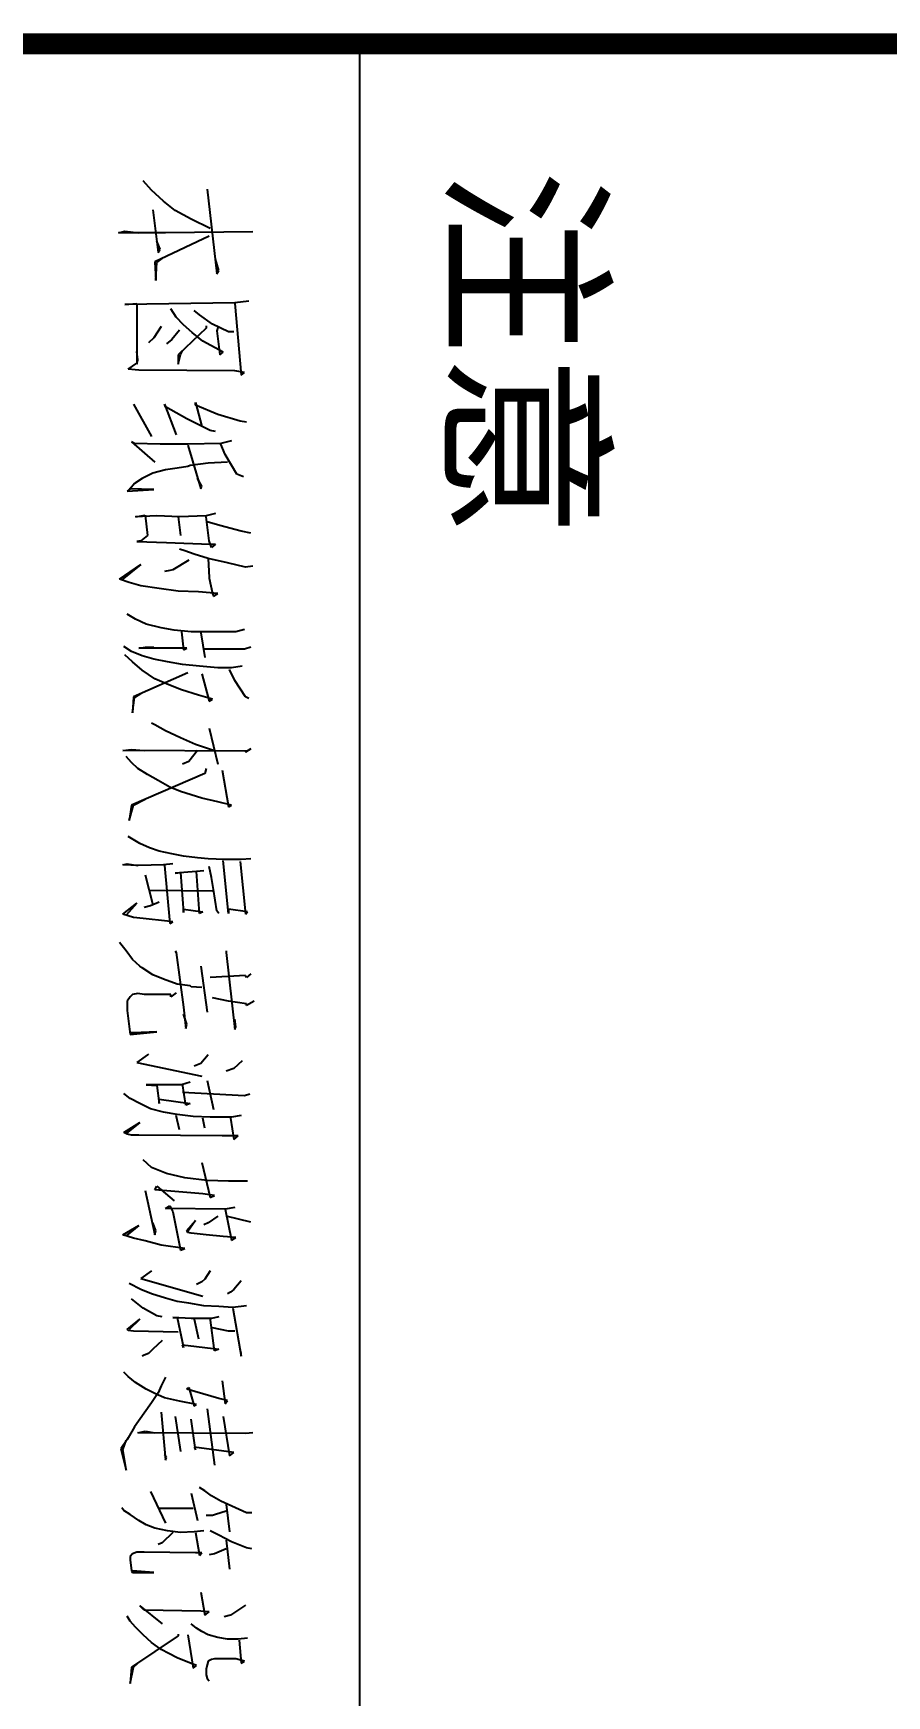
# Model space of a CAD drawing. Extents: x 2506385 to 2810062, y -487803 to -193521.
# Drawn here: x 2664653 to 2666670, y -445943 to -442014 of the extents above; entities that cross this region are included whole.
import ezdxf

# ---------------------------------------------------------------- set-up
doc = ezdxf.new("R2010")
doc.units = 0
doc.header["$LTSCALE"] = 1000
doc.header["$MEASUREMENT"] = 0
doc.layers.add('PUB_TITLE', color=4, linetype='Continuous')
doc.styles.add('图签2', font='simhei.ttf', dxfattribs={"height": 1000})

# ---------------------------------------------------------------- blocks, each defined once
blk = doc.blocks.new('EWW')
at = {"layer": 'PUB_TITLE'}
for p, q in [((-165269.8, 286116.5), (-158269.8, 286116.5)), ((-164825.1, 285865.1), (-164823.1, 285658.5)), ((-164035, 285865.1), (-164033, 285847.4)), ((-163006.9, 285867.6), (-162996.9, 285850)), ((-161987, 285865.1), (-161985, 285847.4)), ((-164661.9, 285855), (-164657.8, 285822.2)), ((-164655.8, 285822.2), (-164486.5, 285837.4)), ((-164492.6, 285844.9), (-164496.6, 285822.2)), ((-164486.5, 285837.4), (-164492.6, 285844.9)), ((-164377.7, 285834.8), (-164393.8, 285781.9)), ((-164375.6, 285850), (-164377.7, 285834.8)), ((-164252.7, 285827.3), (-164299, 285799.6)), ((-164246.6, 285842.4), (-164252.7, 285827.3)), ((-164117.6, 285837.4), (-164131.7, 285787)), ((-164113.6, 285860), (-164117.6, 285837.4)), ((-164033, 285847.4), (-164043, 285804.6)), ((-163885.8, 285844.9), (-163879.8, 285824.8)), ((-163879.8, 285824.8), (-163879.8, 285764.3)), ((-163843.5, 285860), (-163839.4, 285844.9)), ((-163839.4, 285844.9), (-163839.4, 285749.2)), ((-163799.1, 285839.9), (-163795.1, 285814.7)), ((-163726.6, 285847.4), (-163764.9, 285822.2)), ((-163722.5, 285855), (-163726.6, 285847.4)), ((-163603.6, 285860), (-163595.5, 285847.4)), ((-163597.6, 285850), (-163599.6, 285557.7)), ((-163595.5, 285847.4), (-163597.6, 285850)), ((-163343.6, 285860), (-163341.6, 285837.4)), ((-163341.6, 285837.4), (-163341.6, 285797)), ((-163337.5, 285834.8), (-163212.6, 285847.4)), ((-163218.6, 285852.5), (-163224.6, 285807.1)), ((-163212.6, 285847.4), (-163218.6, 285852.5)), ((-163071.4, 285860), (-163063.4, 285850)), ((-163063.4, 285850), (-163067.4, 285847.4)), ((-163067.4, 285847.4), (-163063.4, 285764.3)), ((-163000.9, 285850), (-163006.9, 285807.1)), ((-162996.9, 285850), (-163000.9, 285850)), ((-162946.5, 285824.8), (-162964.6, 285822.2)), ((-162940.4, 285822.2), (-162946.5, 285824.8)), ((-162865.8, 285839.9), (-162847.7, 285819.7)), ((-162783.2, 285844.9), (-162791.3, 285698.8)), ((-162787.2, 285857.5), (-162783.2, 285844.9)), ((-162736.8, 285837.4), (-162732.8, 285814.7)), ((-162688.5, 285829.8), (-162688.5, 285792)), ((-162680.4, 285819.7), (-162688.5, 285829.8)), ((-162581.6, 285852.5), (-162581.6, 285807.1)), ((-162484.9, 285860), (-162499, 285802.1)), ((-162448.6, 285824.8), (-162450.6, 285794.5)), ((-162442.5, 285814.7), (-162448.6, 285824.8)), ((-162345.8, 285837.4), (-162325.6, 285819.7)), ((-162287.3, 285850), (-162283.3, 285817.2)), ((-162281.3, 285817.2), (-162168.4, 285837.4)), ((-162174.4, 285837.4), (-162184.5, 285834.8)), ((-162168.4, 285837.4), (-162174.4, 285837.4)), ((-161985, 285847.4), (-161987, 285592.9)), ((-161797.5, 285850), (-161825.7, 285789.5)), ((-161797.5, 285862.6), (-161797.5, 285850)), ((-161714.9, 285850), (-161729, 285814.7)), ((-161712.8, 285862.6), (-161714.9, 285850)), ((-161579.8, 285847.4), (-161555.6, 285812.2)), ((-161501.2, 285852.5), (-161499.2, 285829.8)), ((-161499.2, 285829.8), (-161499.2, 285804.6)), ((-161497.1, 285832.3), (-161442.7, 285837.4)), ((-161446.8, 285844.9), (-161452.8, 285824.8)), ((-161452.8, 285824.8), (-161452.8, 285807.1)), ((-161442.7, 285837.4), (-161446.8, 285844.9)), ((-164657.8, 285822.2), (-164653.8, 285562.7)), ((-164589.3, 285807.1), (-164607.4, 285769.3)), ((-164591.3, 285779.4), (-164534.9, 285787)), ((-164589.3, 285819.7), (-164589.3, 285807.1)), ((-164540.9, 285794.5), (-164567.1, 285746.6)), ((-164534.9, 285787), (-164540.9, 285794.5)), ((-164496.6, 285822.2), (-164498.6, 285595.5)), ((-164331.3, 285814.7), (-164325.2, 285789.5)), ((-164325.2, 285789.5), (-164323.2, 285711.4)), ((-164299, 285799.6), (-164323.2, 285789.5)), ((-164280.9, 285804.6), (-164278.9, 285759.2)), ((-164131.7, 285787), (-164139.8, 285756.7)), ((-164043, 285804.6), (-164053.1, 285759.2)), ((-163795.1, 285814.7), (-163795.1, 285781.9)), ((-163764.9, 285822.2), (-163791.1, 285809.6)), ((-163553.2, 285792), (-163466.5, 285807.1)), ((-163470.6, 285814.7), (-163478.6, 285781.9)), ((-163466.5, 285807.1), (-163470.6, 285814.7)), ((-163341.6, 285797), (-163343.6, 285759.2)), ((-163214.6, 285807.1), (-163339.5, 285794.5)), ((-163224.6, 285807.1), (-163214.6, 285807.1)), ((-163125.9, 285802.1), (-163121.8, 285802.1)), ((-163121.8, 285802.1), (-162940.4, 285822.2)), ((-163006.9, 285807.1), (-163015, 285769.3)), ((-162847.7, 285819.7), (-162841.7, 285802.1)), ((-162732.8, 285814.7), (-162732.8, 285764.3)), ((-162730.8, 285812.2), (-162680.4, 285819.7)), ((-162688.5, 285792), (-162690.5, 285595.5)), ((-162581.6, 285807.1), (-162583.6, 285756.7)), ((-162519.1, 285822.2), (-162515.1, 285799.6)), ((-162515.1, 285799.6), (-162517.1, 285658.5)), ((-162515.1, 285799.6), (-162442.5, 285814.7)), ((-162450.6, 285794.5), (-162454.6, 285754.2)), ((-162325.6, 285819.7), (-162319.6, 285812.2)), ((-162319.6, 285812.2), (-162315.5, 285804.6)), ((-162283.3, 285817.2), (-162285.3, 285784.4)), ((-162226.9, 285807.1), (-162234.9, 285769.3)), ((-162226.9, 285822.2), (-162226.9, 285807.1)), ((-162109.9, 285792), (-162055.5, 285799.6)), ((-162063.6, 285804.6), (-162067.6, 285784.4)), ((-162055.5, 285799.6), (-162063.6, 285804.6)), ((-162025.3, 285794.5), (-161932.6, 285809.6)), ((-161940.6, 285819.7), (-161952.7, 285726.5)), ((-161932.6, 285809.6), (-161940.6, 285819.7)), ((-161825.7, 285789.5), (-161837.8, 285766.8)), ((-161817.7, 285802.1), (-161753.1, 285809.6)), ((-161801.5, 285802.1), (-161793.5, 285776.9)), ((-161729, 285814.7), (-161745.1, 285784.4)), ((-161733, 285802.1), (-161664.5, 285809.6)), ((-161712.8, 285802.1), (-161700.7, 285774.4)), ((-161555.6, 285812.2), (-161551.6, 285797)), ((-161499.2, 285804.6), (-161503.2, 285781.9)), ((-161452.8, 285807.1), (-161452.8, 285792)), ((-161452.8, 285792), (-161452.8, 285774.4)), ((-164925.9, 285756.7), (-164726.4, 285779.4)), ((-164833.2, 285764.3), (-164855.4, 285718.9)), ((-164815.1, 285761.8), (-164754.6, 285633.3)), ((-164734.4, 285784.4), (-164760.6, 285776.9)), ((-164726.4, 285779.4), (-164734.4, 285784.4)), ((-164607.4, 285769.3), (-164629.6, 285739.1)), ((-164603.4, 285754.2), (-164597.4, 285754.2)), ((-164599.4, 285781.9), (-164591.3, 285779.4)), ((-164597.4, 285754.2), (-164534.9, 285688.7)), ((-164567.1, 285746.6), (-164587.3, 285721.5)), ((-164393.8, 285781.9), (-164416, 285729)), ((-164355.5, 285764.3), (-164383.7, 285708.9)), ((-164353.5, 285776.9), (-164355.5, 285764.3)), ((-164278.9, 285759.2), (-164272.8, 285716.4)), ((-164160, 285776.9), (-164153.9, 285754.2)), ((-164153.9, 285754.2), (-164151.9, 285691.2)), ((-164095.4, 285761.8), (-164151.9, 285754.2)), ((-164079.3, 285766.8), (-164095.4, 285761.8)), ((-164091.4, 285661), (-164087.4, 285764.3)), ((-164087.4, 285776.9), (-164079.3, 285766.8)), ((-164087.4, 285764.3), (-164087.4, 285776.9)), ((-164053.1, 285759.2), (-164063.2, 285726.5)), ((-164053.1, 285759.2), (-164008.8, 285761.8)), ((-164008.8, 285761.8), (-164006.8, 285761.8)), ((-164006.8, 285761.8), (-163970.5, 285769.3)), ((-163970.5, 285781.9), (-163974.5, 285736.6)), ((-163964.4, 285771.8), (-163970.5, 285781.9)), ((-163970.5, 285769.3), (-163964.4, 285771.8)), ((-163879.8, 285764.3), (-163879.8, 285718.9)), ((-163877.7, 285741.6), (-163819.3, 285751.7)), ((-163795.1, 285781.9), (-163799.1, 285739.1)), ((-163781, 285744.1), (-163716.5, 285761.8)), ((-163720.5, 285769.3), (-163730.6, 285736.6)), ((-163716.5, 285761.8), (-163720.5, 285769.3)), ((-163652, 285761.8), (-163567.3, 285781.9)), ((-163599.6, 285771.8), (-163613.7, 285729)), ((-163557.2, 285754.2), (-163545.1, 285751.7)), ((-163545.1, 285751.7), (-163470.6, 285577.8)), ((-163478.6, 285781.9), (-163486.7, 285744.1)), ((-163343.6, 285759.2), (-163345.6, 285734.1)), ((-163299.2, 285766.8), (-163325.4, 285761.8)), ((-163315.4, 285749.2), (-163313.3, 285731.5)), ((-163271, 285771.8), (-163299.2, 285766.8)), ((-163220.6, 285779.4), (-163271, 285771.8)), ((-163267, 285769.3), (-163269, 285620.7)), ((-163224.6, 285701.3), (-163218.6, 285746.6)), ((-163214.6, 285784.4), (-163220.6, 285779.4)), ((-163218.6, 285746.6), (-163214.6, 285739.1)), ((-163089.6, 285741.6), (-162980.7, 285756.7)), ((-162880, 285759.2), (-162859.8, 285741.6)), ((-162819.5, 285756.7), (-162750.9, 285771.8)), ((-162732.8, 285764.3), (-162734.8, 285724)), ((-162706.6, 285751.7), (-162730.8, 285746.6)), ((-162626, 285744.1), (-162543.3, 285764.3)), ((-162583.6, 285756.7), (-162589.7, 285703.8)), ((-162551.4, 285746.6), (-162561.5, 285633.3)), ((-162547.4, 285774.4), (-162551.4, 285746.6)), ((-162543.3, 285764.3), (-162547.4, 285774.4)), ((-162499, 285781.9), (-162482.9, 285759.2)), ((-162482.9, 285759.2), (-162478.8, 285749.2)), ((-162454.6, 285754.2), (-162458.7, 285718.9)), ((-162370, 285764.3), (-162349.8, 285751.7)), ((-162351.8, 285600.5), (-162309.5, 285746.6)), ((-162349.8, 285751.7), (-162343.8, 285744.1)), ((-162287.3, 285749.2), (-162293.4, 285713.9)), ((-162285.3, 285784.4), (-162287.3, 285749.2)), ((-162261.1, 285784.4), (-162257.1, 285766.8)), ((-162180.5, 285774.4), (-162259.1, 285764.3)), ((-162257.1, 285766.8), (-162257.1, 285718.9)), ((-162194.6, 285698.8), (-162184.5, 285784.4)), ((-162184.5, 285784.4), (-162180.5, 285774.4)), ((-162067.6, 285784.4), (-162089.8, 285708.9)), ((-162043.4, 285756.7), (-161910.4, 285774.4)), ((-161849.9, 285751.7), (-161858, 285739.1)), ((-161837.8, 285766.8), (-161849.9, 285751.7)), ((-161793.5, 285776.9), (-161791.4, 285769.3)), ((-161791.4, 285769.3), (-161791.4, 285754.2)), ((-161745.1, 285784.4), (-161755.2, 285764.3)), ((-161755.2, 285749.2), (-161753.1, 285726.5)), ((-161700.7, 285774.4), (-161698.7, 285761.8)), ((-161610, 285741.6), (-161555.6, 285751.7)), ((-161563.7, 285761.8), (-161565.7, 285741.6)), ((-161555.6, 285751.7), (-161563.7, 285761.8)), ((-161509.2, 285759.2), (-161517.3, 285744.1)), ((-161503.2, 285781.9), (-161509.2, 285759.2)), ((-161452.8, 285774.4), (-161450.8, 285766.8)), ((-161450.8, 285766.8), (-161446.8, 285759.2)), ((-161446.8, 285759.2), (-161438.7, 285756.7)), ((-161438.7, 285756.7), (-161428.6, 285754.2)), ((-161428.6, 285754.2), (-161414.5, 285754.2)), ((-161414.5, 285754.2), (-161406.4, 285756.7)), ((-161406.4, 285756.7), (-161400.4, 285761.8)), ((-164855.4, 285718.9), (-164875.5, 285681.1)), ((-164629.6, 285739.1), (-164639.7, 285726.5)), ((-164587.3, 285721.5), (-164605.4, 285701.3)), ((-164422, 285729), (-164365.6, 285744.1)), ((-164416, 285729), (-164422, 285729)), ((-164383.7, 285708.9), (-164411.9, 285658.5)), ((-164323.2, 285711.4), (-164323.2, 285645.9)), ((-164321.2, 285711.4), (-164218.4, 285741.6)), ((-164272.8, 285716.4), (-164270.8, 285711.4)), ((-164270.8, 285711.4), (-164266.8, 285686.2)), ((-164224.5, 285744.1), (-164242.6, 285734.1)), ((-164218.4, 285741.6), (-164224.5, 285744.1)), ((-164063.2, 285726.5), (-164071.3, 285703.8)), ((-164049.1, 285713.9), (-164026.9, 285676.1)), ((-163974.5, 285736.6), (-163976.5, 285688.7)), ((-163879.8, 285718.9), (-163883.8, 285678.6)), ((-163841.5, 285708.9), (-163841.5, 285595.5)), ((-163837.4, 285701.3), (-163841.5, 285708.9)), ((-163799.1, 285739.1), (-163803.2, 285698.8)), ((-163783, 285711.4), (-163726.6, 285582.9)), ((-163730.6, 285736.6), (-163742.7, 285696.3)), ((-163613.7, 285729), (-163629.8, 285693.7)), ((-163599.6, 285734.1), (-163573.4, 285713.9)), ((-163573.4, 285713.9), (-163567.3, 285698.8)), ((-163494.8, 285718.9), (-163502.8, 285693.7)), ((-163486.7, 285744.1), (-163494.8, 285718.9)), ((-163345.6, 285734.1), (-163349.6, 285701.3)), ((-163214.6, 285739.1), (-163313.3, 285731.5)), ((-163313.3, 285731.5), (-163309.3, 285681.1)), ((-163043.2, 285716.4), (-163047.3, 285686.2)), ((-163041.2, 285718.9), (-163043.2, 285716.4)), ((-163039.2, 285744.1), (-163041.2, 285718.9)), ((-162952.5, 285708.9), (-162976.7, 285701.3)), ((-162942.4, 285706.3), (-162952.5, 285708.9)), ((-162861.8, 285590.4), (-162829.6, 285744.1)), ((-162859.8, 285741.6), (-162853.7, 285726.5)), ((-162815.4, 285716.4), (-162809.4, 285696.3)), ((-162775.1, 285643.3), (-162765.1, 285716.4)), ((-162765.1, 285716.4), (-162761, 285706.3)), ((-162734.8, 285724), (-162738.9, 285686.2)), ((-162488.9, 285729), (-162462.7, 285711.4)), ((-162464.7, 285708.9), (-162488.9, 285729)), ((-162460.7, 285711.4), (-162464.7, 285708.9)), ((-162458.7, 285718.9), (-162460.7, 285711.4)), ((-162343.8, 285744.1), (-162337.7, 285731.5)), ((-162293.4, 285713.9), (-162297.4, 285686.2)), ((-162257.1, 285718.9), (-162259.1, 285676.1)), ((-162255.1, 285726.5), (-162208.7, 285736.6)), ((-162093.8, 285713.9), (-162049.5, 285726.5)), ((-162089.8, 285708.9), (-162093.8, 285713.9)), ((-162053.5, 285731.5), (-162061.6, 285691.2)), ((-162049.5, 285726.5), (-162053.5, 285731.5)), ((-161946.7, 285729), (-162019.2, 285718.9)), ((-161952.7, 285726.5), (-161946.7, 285729)), ((-161843.9, 285718.9), (-161779.4, 285734.1)), ((-161807.6, 285724), (-161807.6, 285640.8)), ((-161753.1, 285726.5), (-161751.1, 285693.7)), ((-161751.1, 285729), (-161696.7, 285739.1)), ((-161702.8, 285729), (-161704.8, 285608.1)), ((-161702.8, 285744.1), (-161702.8, 285729)), ((-161696.7, 285739.1), (-161702.8, 285744.1)), ((-161565.7, 285741.6), (-161567.7, 285608.1)), ((-161525.4, 285731.5), (-161535.4, 285718.9)), ((-161517.3, 285744.1), (-161525.4, 285731.5)), ((-161509.2, 285711.4), (-161430.6, 285724)), ((-161444.7, 285711.4), (-161454.8, 285686.2)), ((-161436.7, 285731.5), (-161444.7, 285711.4)), ((-161430.6, 285724), (-161436.7, 285731.5)), ((-164875.5, 285681.1), (-164897.7, 285653.4)), ((-164623.6, 285683.7), (-164643.7, 285671.1)), ((-164605.4, 285701.3), (-164623.6, 285683.7)), ((-164593.3, 285691.2), (-164571.2, 285673.6)), ((-164571.2, 285673.6), (-164561.1, 285661)), ((-164534.9, 285693.7), (-164545, 285698.8)), ((-164512.7, 285688.7), (-164534.9, 285693.7)), ((-164534.9, 285688.7), (-164512.7, 285688.7)), ((-164418, 285655.9), (-164345.4, 285683.7)), ((-164266.8, 285686.2), (-164262.8, 285658.5)), ((-164151.9, 285691.2), (-164153.9, 285638.3)), ((-164151.9, 285688.7), (-164107.5, 285693.7)), ((-164071.3, 285703.8), (-164075.3, 285691.2)), ((-164026.9, 285676.1), (-164024.9, 285668.5)), ((-164024.9, 285668.5), (-164022.9, 285655.9)), ((-163976.5, 285688.7), (-163982.6, 285643.3)), ((-163883.8, 285678.6), (-163889.8, 285648.4)), ((-163879.8, 285696.3), (-163837.4, 285701.3)), ((-163803.2, 285698.8), (-163809.2, 285663.5)), ((-163742.7, 285696.3), (-163754.8, 285666)), ((-163629.8, 285693.7), (-163645.9, 285658.5)), ((-163512.9, 285668.5), (-163529, 285640.8)), ((-163502.8, 285693.7), (-163512.9, 285668.5)), ((-163355.7, 285673.6), (-163361.7, 285643.3)), ((-163349.6, 285701.3), (-163355.7, 285673.6)), ((-163331.5, 285676.1), (-163329.5, 285653.4)), ((-163327.4, 285655.9), (-163190.4, 285668.5)), ((-163311.3, 285693.7), (-163216.6, 285701.3)), ((-163309.3, 285681.1), (-163311.3, 285693.7)), ((-163216.6, 285701.3), (-163224.6, 285701.3)), ((-163194.4, 285676.1), (-163196.4, 285663.5)), ((-163190.4, 285668.5), (-163194.4, 285676.1)), ((-163125.9, 285681.1), (-163121.8, 285683.7)), ((-163121.8, 285683.7), (-162992.8, 285701.3)), ((-163047.3, 285686.2), (-163059.4, 285653.4)), ((-163027.1, 285683.7), (-163017, 285671.1)), ((-163023.1, 285671.1), (-163023.1, 285613.1)), ((-163017, 285671.1), (-163023.1, 285671.1)), ((-162992.8, 285701.3), (-162942.4, 285706.3)), ((-162761, 285706.3), (-162811.4, 285698.8)), ((-162809.4, 285696.3), (-162809.4, 285613.1)), ((-162738.9, 285686.2), (-162744.9, 285653.4)), ((-162702.6, 285691.2), (-162736.8, 285683.7)), ((-162589.7, 285703.8), (-162599.8, 285661)), ((-162569.5, 285638.3), (-162535.3, 285678.6)), ((-162523.2, 285668.5), (-162509.1, 285676.1)), ((-162517.1, 285658.5), (-162523.2, 285668.5)), ((-162509.1, 285676.1), (-162418.3, 285693.7)), ((-162422.4, 285703.8), (-162430.4, 285648.4)), ((-162418.3, 285693.7), (-162422.4, 285703.8)), ((-162297.4, 285686.2), (-162305.5, 285658.5)), ((-162259.1, 285686.2), (-162188.6, 285701.3)), ((-162259.1, 285676.1), (-162259.1, 285686.2)), ((-162224.8, 285688.7), (-162226.9, 285582.9)), ((-162188.6, 285701.3), (-162194.6, 285698.8)), ((-162061.6, 285691.2), (-162069.6, 285655.9)), ((-162025.3, 285681.1), (-161942.6, 285693.7)), ((-161751.1, 285693.7), (-161755.2, 285663.5)), ((-161751.1, 285676.1), (-161726.9, 285650.9)), ((-161511.3, 285688.7), (-161507.2, 285688.7)), ((-161507.2, 285688.7), (-161432.6, 285577.8)), ((-161454.8, 285686.2), (-161464.9, 285666)), ((-164897.7, 285653.4), (-164923.9, 285625.7)), ((-164877.6, 285628.2), (-164776.8, 285640.8)), ((-164823.1, 285658.5), (-164823.1, 285547.6)), ((-164784.8, 285645.9), (-164803, 285638.3)), ((-164776.8, 285640.8), (-164784.8, 285645.9)), ((-164752.6, 285638.3), (-164764.7, 285653.4)), ((-164754.6, 285633.3), (-164710.3, 285635.8)), ((-164710.3, 285635.8), (-164752.6, 285638.3)), ((-164601.4, 285648.4), (-164575.2, 285630.7)), ((-164575.2, 285630.7), (-164563.1, 285618.1)), ((-164411.9, 285658.5), (-164418, 285655.9)), ((-164329.3, 285577.8), (-164280.9, 285633.3)), ((-164323.2, 285645.9), (-164325.2, 285585.4)), ((-164262.8, 285658.5), (-164254.7, 285628.2)), ((-164254.7, 285628.2), (-164242.6, 285603)), ((-164216.4, 285630.7), (-164218.4, 285572.8)), ((-164212.4, 285567.8), (-164216.4, 285630.7)), ((-164153.9, 285638.3), (-164151.9, 285587.9)), ((-164093.4, 285590.4), (-164091.4, 285661)), ((-163982.6, 285643.3), (-163988.6, 285600.5)), ((-163889.8, 285648.4), (-163897.9, 285613.1)), ((-163843.5, 285610.6), (-163843.5, 285630.7)), ((-163815.3, 285630.7), (-163823.3, 285603)), ((-163809.2, 285663.5), (-163815.3, 285630.7)), ((-163768.9, 285633.3), (-163789.1, 285603)), ((-163754.8, 285666), (-163768.9, 285633.3)), ((-163660, 285633.3), (-163664.1, 285625.7)), ((-163645.9, 285658.5), (-163660, 285633.3)), ((-163529, 285640.8), (-163543.1, 285615.6)), ((-163361.7, 285643.3), (-163369.8, 285620.7)), ((-163329.5, 285653.4), (-163327.4, 285595.5)), ((-163305.3, 285610.6), (-163234.7, 285628.2)), ((-163240.8, 285643.3), (-163232.7, 285623.2)), ((-163196.4, 285663.5), (-163202.5, 285605.5)), ((-163069.4, 285628.2), (-163085.6, 285603)), ((-163059.4, 285653.4), (-163069.4, 285628.2)), ((-162934.4, 285638.3), (-162932.4, 285582.9)), ((-162928.3, 285575.3), (-162934.4, 285638.3)), ((-162809.4, 285613.1), (-162807.4, 285638.3)), ((-162807.4, 285638.3), (-162765.1, 285643.3)), ((-162765.1, 285643.3), (-162775.1, 285643.3)), ((-162744.9, 285653.4), (-162753, 285623.2)), ((-162599.8, 285661), (-162613.9, 285625.7)), ((-162561.5, 285633.3), (-162569.5, 285638.3)), ((-162559.4, 285610.6), (-162454.6, 285633.3)), ((-162464.7, 285635.8), (-162482.9, 285628.2)), ((-162454.6, 285633.3), (-162464.7, 285635.8)), ((-162430.4, 285648.4), (-162440.5, 285610.6)), ((-162305.5, 285658.5), (-162315.5, 285625.7)), ((-162263.1, 285638.3), (-162281.3, 285605.5)), ((-162261.1, 285650.9), (-162263.1, 285638.3)), ((-162204.7, 285650.9), (-162184.5, 285628.2)), ((-162184.5, 285628.2), (-162174.4, 285618.1)), ((-162118, 285658.5), (-162097.8, 285648.4)), ((-162097.8, 285648.4), (-162081.7, 285640.8)), ((-162079.7, 285633.3), (-162089.8, 285613.1)), ((-162081.7, 285640.8), (-162057.5, 285625.7)), ((-162069.6, 285655.9), (-162079.7, 285633.3)), ((-162035.4, 285648.4), (-161922.5, 285658.5)), ((-161991, 285610.6), (-161987, 285633.3)), ((-161928.5, 285661), (-161934.6, 285655.9)), ((-161922.5, 285658.5), (-161928.5, 285661)), ((-161847.9, 285623.2), (-161773.3, 285658.5)), ((-161761.2, 285633.3), (-161769.3, 285613.1)), ((-161755.2, 285663.5), (-161761.2, 285633.3)), ((-161726.9, 285650.9), (-161722.9, 285640.8)), ((-161656.4, 285630.7), (-161660.4, 285580.3)), ((-161656.4, 285580.3), (-161656.4, 285630.7)), ((-161577.8, 285598), (-161535.4, 285650.9)), ((-161475, 285648.4), (-161491.1, 285625.7)), ((-161464.9, 285666), (-161475, 285648.4)), ((-164923.9, 285625.7), (-164946.1, 285605.5)), ((-164827.2, 285562.7), (-164823.1, 285595.5)), ((-164655.8, 285590.4), (-164512.7, 285590.4)), ((-164653.8, 285562.7), (-164655.8, 285590.4)), ((-164522.8, 285592.9), (-164542.9, 285590.4)), ((-164512.7, 285590.4), (-164522.8, 285592.9)), ((-164500.6, 285570.3), (-164514.7, 285590.4)), ((-164498.6, 285595.5), (-164500.6, 285570.3)), ((-164418, 285582.9), (-164341.4, 285625.7)), ((-164242.6, 285603), (-164230.5, 285585.4)), ((-164155.9, 285610.6), (-164107.5, 285615.6)), ((-164151.9, 285587.9), (-164155.9, 285610.6)), ((-164107.5, 285615.6), (-164095.4, 285600.5)), ((-164095.4, 285600.5), (-164093.4, 285590.4)), ((-164039, 285600.5), (-164002.7, 285555.2)), ((-164004.7, 285550.1), (-164039, 285600.5)), ((-163988.6, 285600.5), (-163996.7, 285572.8)), ((-163897.9, 285613.1), (-163910, 285587.9)), ((-163841.5, 285595.5), (-163843.5, 285610.6)), ((-163823.3, 285603), (-163833.4, 285577.8)), ((-163789.1, 285603), (-163809.2, 285580.3)), ((-163724.6, 285585.4), (-163734.6, 285600.5)), ((-163601.6, 285577.8), (-163599.6, 285608.1)), ((-163557.2, 285592.9), (-163571.4, 285577.8)), ((-163543.1, 285615.6), (-163557.2, 285592.9)), ((-163470.6, 285582.9), (-163484.7, 285610.6)), ((-163379.9, 285598), (-163396, 285570.3)), ((-163369.8, 285620.7), (-163379.9, 285598)), ((-163331.5, 285567.8), (-163327.4, 285592.9)), ((-163327.4, 285595.5), (-163329.5, 285557.7)), ((-163238.8, 285590.4), (-163210.5, 285565.2)), ((-163212.6, 285557.7), (-163238.8, 285590.4)), ((-163232.7, 285623.2), (-163228.7, 285608.1)), ((-163202.5, 285605.5), (-163204.5, 285582.9)), ((-163089.6, 285598), (-163105.7, 285580.3)), ((-163085.6, 285603), (-163089.6, 285598)), ((-163023.1, 285608.1), (-163025.1, 285592.9)), ((-163025.1, 285592.9), (-163023.1, 285580.3)), ((-163023.1, 285613.1), (-163023.1, 285608.1)), ((-162882, 285618.1), (-162880, 285615.6)), ((-162880, 285615.6), (-162861.8, 285590.4)), ((-162765.1, 285598), (-162777.1, 285575.3)), ((-162753, 285623.2), (-162765.1, 285598)), ((-162720.7, 285598), (-162694.5, 285565.2)), ((-162696.5, 285560.2), (-162720.7, 285598)), ((-162690.5, 285595.5), (-162690.5, 285577.8)), ((-162613.9, 285625.7), (-162632, 285605.5)), ((-162476.8, 285595.5), (-162452.6, 285565.2)), ((-162454.6, 285557.7), (-162476.8, 285595.5)), ((-162440.5, 285610.6), (-162446.6, 285582.9)), ((-162370, 285625.7), (-162351.8, 285600.5)), ((-162325.6, 285600.5), (-162339.7, 285572.8)), ((-162315.5, 285625.7), (-162325.6, 285600.5)), ((-162281.3, 285605.5), (-162303.4, 285577.8)), ((-162255.1, 285598), (-162230.9, 285572.8)), ((-162230.9, 285567.8), (-162255.1, 285598)), ((-162174.4, 285618.1), (-162170.4, 285608.1)), ((-162170.4, 285608.1), (-162168.4, 285603)), ((-162089.8, 285613.1), (-162105.9, 285587.9)), ((-162057.5, 285625.7), (-162033.3, 285608.1)), ((-162033.3, 285608.1), (-162001.1, 285585.4)), ((-161987, 285592.9), (-161991, 285610.6)), ((-161779.4, 285595.5), (-161793.5, 285575.3)), ((-161769.3, 285613.1), (-161779.4, 285595.5)), ((-161704.8, 285608.1), (-161704.8, 285590.4)), ((-161704.8, 285590.4), (-161700.7, 285580.3)), ((-161567.7, 285608.1), (-161577.8, 285598)), ((-161509.2, 285605.5), (-161527.4, 285587.9)), ((-161491.1, 285625.7), (-161509.2, 285605.5)), ((-161432.6, 285582.9), (-161442.7, 285592.9)), ((-164823.1, 285547.6), (-164827.2, 285562.7)), ((-164325.2, 285585.4), (-164329.3, 285577.8)), ((-164230.5, 285585.4), (-164218.4, 285575.3)), ((-164218.4, 285575.3), (-164212.4, 285567.8)), ((-163996.7, 285572.8), (-164004.7, 285550.1)), ((-163910, 285587.9), (-163922.1, 285567.8)), ((-163833.4, 285577.8), (-163845.5, 285560.2)), ((-163809.2, 285580.3), (-163825.3, 285562.7)), ((-163726.6, 285582.9), (-163688.3, 285580.3)), ((-163688.3, 285580.3), (-163724.6, 285585.4)), ((-163599.6, 285557.7), (-163601.6, 285577.8)), ((-163571.4, 285577.8), (-163585.5, 285565.2)), ((-163434.3, 285572.8), (-163470.6, 285582.9)), ((-163470.6, 285577.8), (-163434.3, 285572.8)), ((-163329.5, 285557.7), (-163331.5, 285567.8)), ((-163208.5, 285570.3), (-163212.6, 285557.7)), ((-163204.5, 285582.9), (-163208.5, 285570.3)), ((-163125.9, 285565.2), (-163146, 285550.1)), ((-163105.7, 285580.3), (-163125.9, 285565.2)), ((-163023.1, 285580.3), (-163017, 285575.3)), ((-163017, 285575.3), (-163006.9, 285567.8)), ((-163006.9, 285567.8), (-162984.8, 285567.8)), ((-162984.8, 285567.8), (-162928.3, 285575.3)), ((-162932.4, 285582.9), (-162932.4, 285575.3)), ((-162777.1, 285575.3), (-162789.2, 285560.2)), ((-162692.5, 285567.8), (-162696.5, 285560.2)), ((-162690.5, 285577.8), (-162692.5, 285567.8)), ((-162446.6, 285582.9), (-162454.6, 285557.7)), ((-162228.9, 285570.3), (-162230.9, 285567.8)), ((-162226.9, 285582.9), (-162228.9, 285570.3)), ((-162120, 285570.3), (-162130.1, 285560.2)), ((-162105.9, 285587.9), (-162120, 285570.3)), ((-162001.1, 285585.4), (-161974.9, 285570.3)), ((-161974.9, 285570.3), (-161970.9, 285567.8)), ((-161970.9, 285567.8), (-161948.7, 285552.6)), ((-161946.7, 285557.7), (-161968.8, 285565.2)), ((-161948.7, 285552.6), (-161898.3, 285565.2)), ((-161900.3, 285565.2), (-161946.7, 285557.7)), ((-161898.3, 285565.2), (-161900.3, 285565.2)), ((-161803.5, 285560.2), (-161809.6, 285555.2)), ((-161793.5, 285575.3), (-161803.5, 285560.2)), ((-161700.7, 285580.3), (-161694.7, 285575.3)), ((-161694.7, 285575.3), (-161686.6, 285575.3)), ((-161686.6, 285575.3), (-161660.4, 285577.8)), ((-161660.4, 285577.8), (-161656.4, 285580.3)), ((-161541.5, 285575.3), (-161553.6, 285567.8)), ((-161527.4, 285587.9), (-161541.5, 285575.3)), ((-161394.3, 285575.3), (-161432.6, 285582.9)), ((-161432.6, 285577.8), (-161394.3, 285575.3))]:
    blk.add_line(p, q, dxfattribs=at)
at = {"layer": 'PUB_TITLE', "const_width": 50}
blk.add_lwpolyline([(-158269.8, 283354.6), (-158269.8, 293572.1), (-165269.8, 293572.1), (-165269.8, 283354.6)], close=True, dxfattribs=at)
at = {"layer": 'PUB_TITLE', "style": '图签2', "width": 1}
blk.add_text('注意', height=320, dxfattribs=at).set_placement((-164974.4, 286348.9))

msp = doc.modelspace()

# ---------------------------------------------------------------- block references
at = {"rotation": 270}
msp.add_blockref('EWW', (2379307.1, -607308.5), dxfattribs=at)

doc.saveas('drawing.dxf')
